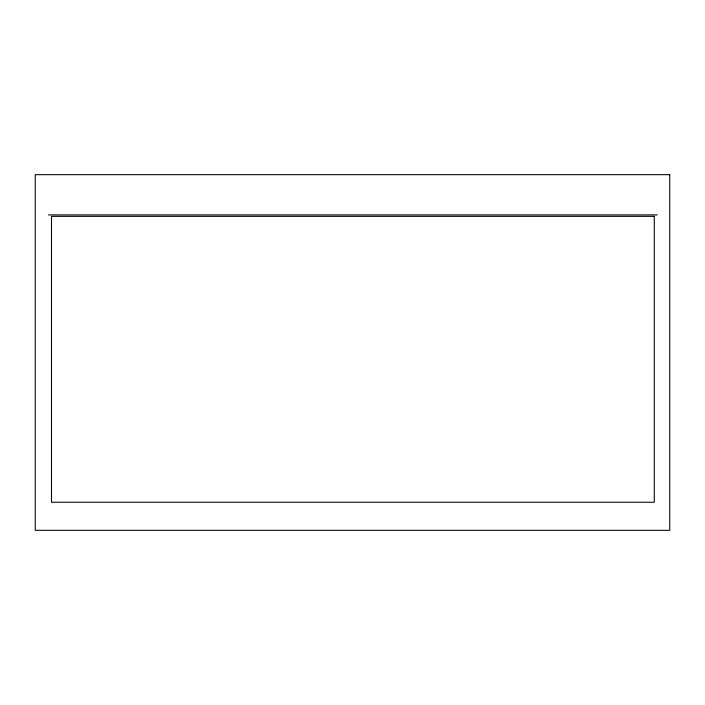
<?xml version="1.0" encoding="UTF-8"?>
<svg xmlns="http://www.w3.org/2000/svg" width="705" height="705" viewBox="0 0 705 705"><rect width="100%" height="100%" fill="white"/><g stroke="black" fill="none" stroke-linecap="round" stroke-linejoin="round"><path stroke-width="1.06" d="M48.451 214.902L657.324 214.902M669.75 174.673L35.25 174.673L35.25 530.327L669.75 530.327L669.75 174.673M654.275 216.347L51.5 216.347L51.5 502.233L654.275 502.233L654.275 216.347"/></g></svg>
